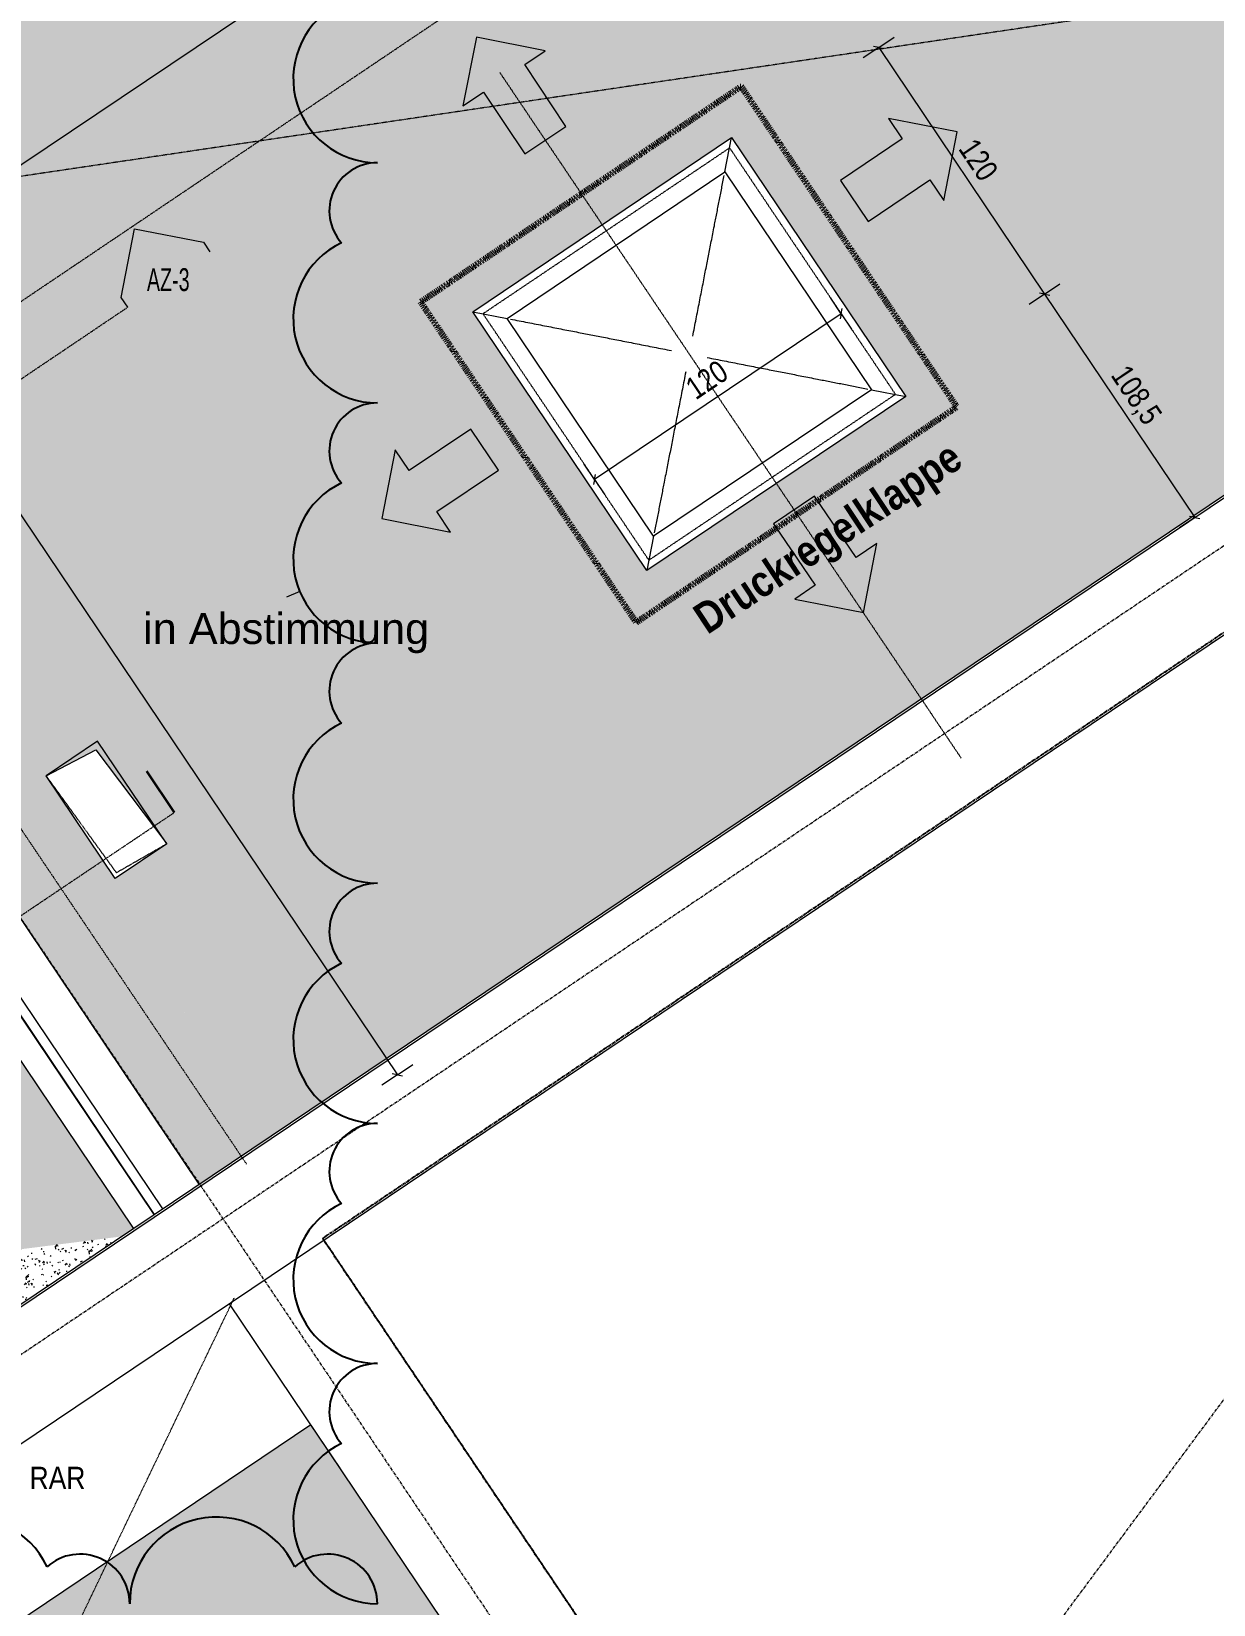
# Model space of a CAD drawing. Header units: centimetres. Extents: x -4512 to 25286, y -2765 to 13485.
# Drawn here: x 20163 to 20640, y 9664 to 10299 of the extents above; entities that cross this region are included whole.
import ezdxf

# ---------------------------------------------------------------- set-up
doc = ezdxf.new("R2010")
doc.units = ezdxf.units.CM
for name, pattern in [('_3D Schnittbereich_', [0.6, 0.4, -0.2]), ('_Referenzebene_', [0.6, 0.4, -0.1, 0, -0.1]), ('_Schnittlinie_', [0.6, 0.3, -0.1, 0.1, -0.1]), ('Brandabschnitt_Doppelgröße', [0.8, 0.2, -0.2, 0.2, -0.2]), ('DB_Strichlinie', [0.215, 0.15, -0.065]), ('Grundgrenze', [0.9, 0.4, -0.1, 0.1, -0.1, 0.1, -0.1]), ('Rasterlinie', [2.2225, 1.27, -0.3175, 0.3175, -0.3175]), ('Verdeckt', [0.3, 0.2, -0.1]), ('Verdeckt 0_5', [0.10584, 0.05292, -0.05292])]:
    doc.linetypes.add(name, pattern=pattern)
for name, color, linetype, lineweight in [('A-ANNO-DIMS', 7, 'Continuous', 5), ('A-ANNO-DIMS-50', 7, 'Continuous', 5), ('A-DETL-GENF', 7, 'Continuous', 9), ('A-FLOR', 7, 'Continuous', 9), ('A-FLOR-PATT', 7, 'Continuous', 9), ('A-GENM', 7, 'Continuous', 9), ('A-GLAZ', 7, 'Continuous', 9), ('A-WALL', 7, 'Continuous', 9), ('I-WALL', 7, 'Continuous', 9), ('S-GRID', 7, 'Continuous', 5), ('Text', 7, 'Continuous', 5)]:
    doc.layers.add(name, color=color, linetype=linetype, lineweight=lineweight)
for name, color, linetype, lineweight, true_color in [('A-DETL', 251, 'Continuous', 9, 0x4f4f4f), ('C-PROP-LINE', 96, 'Grundgrenze', 25, 0x008000), ('G-ANNO-REVC', 1, 'Continuous', 25, 0xff0000), ('G-ANNO-REVC-IDEN', 1, 'Continuous', 5, 0xff0000), ('G-ANNO-SYMB', 9, '_3D Schnittbereich_', 5, 0xc0c0c0)]:
    doc.layers.add(name, color=color, linetype=linetype, lineweight=lineweight, true_color=true_color)
doc.styles.add('Arial Narrow', font='ARIALN.TTF', dxfattribs={"width": 0.75, "height": 9.25})
doc.styles.add('Arial Unicode MS_3', font='ARIALUNI.ttf', dxfattribs={"width": 0.8, "height": 9})
doc.styles.add('Arial Unicode MS_5', font='ARIALUNI.ttf', dxfattribs={"height": 12.5})
doc.styles.add('Arial Unicode MS_B_1', font='', dxfattribs={"width": 0.85, "height": 12.5})
doc.styles.add('Arial_1', font='arial.ttf', dxfattribs={"width": 0.85, "height": 9})
doc.styles.get('Arial Unicode MS_B_1').set_extended_font_data('Arial Unicode MS', bold=True)
doc.dimstyles.new('M_1_100', dxfattribs={"dimscale": 30.48, "dimtxt": 9.052604, "dimasz": 0.098425, "dimexe": 0.246063, "dimexo": 0.0625, "dimgap": 0.032808, "dimtad": 1, "dimdec": 1, "dimrnd": 0.5, "dimdsep": 46, "dimtxsty": 'Arial Unicode MS_3', "dimblk1": 'OBLIQUE', "dimblk2": 'OBLIQUE', "dimsah": 1, "dimcen": 0.09, "dimazin": 0, "dimtfac": 1, "dimtdec": 4, "dimtix": 1, "dimtmove": 0, "dimatfit": 3, "dimfxl": 0.246063, "dimfxlon": 1, "dimtvp": 1, "dimtolj": 1, "dimtzin": 0, "dimlwd": 13, "dimlwe": 13, "dimarcsym": 2})

# ---------------------------------------------------------------- blocks, each defined once
blk = doc.blocks.new('062_HNP_Attikaverblechung - 062_Attikaverblechung-14013496-DD - FOK AF 300')
at = {"layer": 'A-GENM', "lineweight": 5}
for p, q in [((0, 0), (1424.75, 0)), ((1378.75, -46), (-31.61, -46))]:
    blk.add_line(p, q, dxfattribs=at)
blk = doc.blocks.new('062_HNP_Attikaverblechung - 062_Attikaverblechung-6400280-DD - FOK AF 300')
at = {"layer": 'A-GENM', "lineweight": 5}
for p, q in [((0.89, 0), (760, 0)), ((714, -46), (760, 0)), ((171.5, -46), (0.89, -46)), ((714, -46), (241.5, -46))]:
    blk.add_line(p, q, dxfattribs=at)
blk = doc.blocks.new('FE Dachkuppel rechteckig - 1200x1200-18193303-DD - FOK AF 300')
at = {"layer": 'A-GLAZ', "color": 9, "linetype": 'Verdeckt', "lineweight": 5, "true_color": 0xc0c0c0}
for p, q in [((-60, 60), (60, 60)), ((-60, -60), (-60, 60)), ((60, 60), (60, -60)), ((60, -60), (-60, -60))]:
    blk.add_line(p, q, dxfattribs=at)
blk = doc.blocks.new('HNP_DD_Symbol - DD_Symbol_S-17771973-DD - FOK AF 300')
at = {"layer": 'A-GENM', "linetype": 'DB_Strichlinie'}
for p, q in [((50, 0), (48.33, -23.33)), ((48.33, -23.33), (0, -25))]:
    blk.add_line(p, q, dxfattribs=at)
blk = doc.blocks.new('HNP_BD_Symbol - BD_Symbol-V70-DD - FOK AF 300')
at = {"layer": 'A-DETL-GENF', "true_color": 0xc0c0c0}
h = blk.add_hatch(color=9, dxfattribs=at)
h.paths.add_polyline_path([(0, 0), (0, -25), (2.5, -2.5), (3.63, -2.44)])
h.paths.add_polyline_path([(50, 0), (0, 0), (3.63, -2.44), (50, 0)])
at = {"layer": 'A-DETL-GENF'}
for p, q in [((50, 0), (0, 0)), ((0, 0), (0, -25)), ((0, -25), (2.5, -2.5)), ((2.5, -2.5), (50, 0))]:
    blk.add_line(p, q, dxfattribs=at)
at = {"layer": 'A-GENM'}
for p, q in [((0, 0), (0, -25)), ((50, 0), (0, 0)), ((50, 0), (50, -25)), ((50, -25), (0, -25))]:
    blk.add_line(p, q, dxfattribs=at)
blk = doc.blocks.new('Family - ___-5162724-DD - FOK AF 300')
at = {"layer": 'C-PROP-LINE', "linetype": '_Referenzebene_'}
for p, q in [((33603.47, 9811.62), (34088.77, 10138.06)), ((34027.66, 9181.01), (33603.47, 9811.62))]:
    blk.add_line(p, q, dxfattribs=at)
blk = doc.blocks.new('Pfeil Abluft - 40x50-9281110-DD - FOK AF 300')
at = {"layer": 'A-DETL-GENF', "true_color": 0xecec00}
blk.add_hatch(color=2, dxfattribs=at).paths.add_polyline_path([(28, 0), (8, 20), (8, 10), (-22, 10), (-22, -10), (8, -10), (8, -20), (25.88, -2.12)])
at = {"layer": 'A-DETL-GENF'}
for p, q in [((28, 0), (8, 20)), ((8, 20), (8, 10)), ((8, 10), (-22, 10)), ((-22, 10), (-22, -10)), ((8, -20), (28, 0)), ((-22, -10), (8, -10)), ((8, -10), (8, -20))]:
    blk.add_line(p, q, dxfattribs=at)
blk = doc.blocks.new('Pfeil Abluft - 40x50-9281164-DD - FOK AF 300')
at = {"layer": 'A-DETL-GENF', "true_color": 0xecec00}
blk.add_hatch(color=2, dxfattribs=at).paths.add_polyline_path([(8, 20), (8, 10), (-22, 10), (-22, -10), (8, -10), (8, -20), (28, 0), (12.02, 15.98)])
at = {"layer": 'A-DETL-GENF'}
for p, q in [((28, 0), (8, 20)), ((8, 20), (8, 10)), ((-22, 10), (-22, -10)), ((8, 10), (-22, 10)), ((8, -20), (28, 0)), ((-22, -10), (8, -10)), ((8, -10), (8, -20))]:
    blk.add_line(p, q, dxfattribs=at)
blk = doc.blocks.new('DIMBLOCK55-DD - FOK AF 300')
at = {"layer": 'A-ANNO-DIMS-50', "lineweight": 13}
for p, q in [((20489.45, 10185.12), (20485.26, 10191.34)), ((20489.45, 10185.12), (20489.86, 10187.2)), ((20489.45, 10185.12), (20389.88, 10118.14)), ((20489.45, 10185.12), (20489.04, 10183.04)), ((20489.45, 10185.12), (20493.63, 10178.9)), ((20389.88, 10118.14), (20385.69, 10124.36)), ((20389.88, 10118.14), (20389.47, 10116.06)), ((20389.88, 10118.14), (20390.29, 10120.22)), ((20389.88, 10118.14), (20394.06, 10111.92))]:
    blk.add_line(p, q, dxfattribs=at)
at = {"layer": 'A-ANNO-DIMS-50', "color": 0, "lineweight": 13, "insert": (20425.7, 10157.52), "char_height": 9, "width": 19.9157, "attachment_point": 1, "rotation": 33.92739, "line_spacing_factor": 1.117605, "style": 'Arial Unicode MS_3'}
blk.add_mtext('120', dxfattribs=at)
blk = doc.blocks.new('_Oblique')
at = {"color": 0, "linetype": 'ByBlock', "lineweight": -2}
blk.add_line((-0.5, -0.5), (0.5, 0.5), dxfattribs=at)
blk = doc.blocks.new('DIMBLOCK56-DD - FOK AF 300')
at = {"layer": 'A-ANNO-DIMS-50', "lineweight": 13}
for p, q in [((20504.6, 10292.58), (20510.82, 10296.77)), ((20504.6, 10292.58), (20498.37, 10288.4)), ((20504.6, 10292.58), (20502.51, 10292.99)), ((20504.6, 10292.58), (20571.57, 10193.01)), ((20504.6, 10292.58), (20506.68, 10292.17)), ((20571.57, 10193.01), (20565.35, 10188.83)), ((20571.57, 10193.01), (20569.49, 10193.42)), ((20571.57, 10193.01), (20577.8, 10197.2)), ((20571.57, 10193.01), (20573.65, 10192.6))]:
    blk.add_line(p, q, dxfattribs=at)
at = {"layer": 'A-ANNO-DIMS-50', "color": 0, "lineweight": 13, "insert": (20543.98, 10256.76), "char_height": 9, "width": 19.9157, "attachment_point": 1, "rotation": 303.92739, "line_spacing_factor": 1.117605, "style": 'Arial Unicode MS_3'}
blk.add_mtext('120', dxfattribs=at)
blk = doc.blocks.new('DIMBLOCK57-DD - FOK AF 300')
at = {"layer": 'A-ANNO-DIMS-50', "lineweight": 13}
for p, q in [((20571.57, 10193.01), (20565.35, 10188.83)), ((20571.57, 10193.01), (20569.49, 10193.42)), ((20571.57, 10193.01), (20577.8, 10197.2)), ((20571.57, 10193.01), (20632.22, 10102.85)), ((20571.57, 10193.01), (20573.65, 10192.6)), ((20632.22, 10102.85), (20626, 10098.66)), ((20632.22, 10102.85), (20630.14, 10103.25)), ((20632.22, 10102.85), (20638.45, 10107.03)), ((20632.22, 10102.85), (20634.3, 10102.44))]:
    blk.add_line(p, q, dxfattribs=at)
at = {"layer": 'A-ANNO-DIMS-50', "color": 0, "lineweight": 13, "insert": (20605.5, 10165.3), "char_height": 9, "width": 29.773, "attachment_point": 1, "rotation": 303.92739, "line_spacing_factor": 1.117605, "style": 'Arial Unicode MS_3'}
blk.add_mtext('108,5', dxfattribs=at)
blk = doc.blocks.new('DIMBLOCK58-DD - FOK AF 300')
at = {"layer": 'A-ANNO-DIMS-50', "lineweight": 13}
for p, q in [((20258.91, 10312.84), (20254.72, 10319.07)), ((20258.91, 10312.84), (20033.99, 10161.55)), ((20258.91, 10312.84), (20258.5, 10310.76)), ((20258.91, 10312.84), (20259.32, 10314.93)), ((20258.91, 10312.84), (20263.09, 10306.62)), ((20033.99, 10161.55), (20029.81, 10167.77)), ((20033.99, 10161.55), (20033.58, 10159.47)), ((20033.99, 10161.55), (20034.4, 10163.63)), ((20033.99, 10161.55), (20038.18, 10155.33))]:
    blk.add_line(p, q, dxfattribs=at)
at = {"layer": 'A-ANNO-DIMS-50', "color": 0, "lineweight": 13, "insert": (20132.49, 10243.09), "char_height": 9, "width": 19.9157, "attachment_point": 1, "rotation": 33.92739, "line_spacing_factor": 1.117605, "style": 'Arial Unicode MS_3'}
blk.add_mtext('271', dxfattribs=at)
blk = doc.blocks.new('DIMBLOCK63-DD - FOK AF 300')
at = {"layer": 'A-ANNO-DIMS-50', "lineweight": 13}
for p, q in [((19759.13, 10697), (19765.36, 10701.18)), ((19759.13, 10697), (19752.91, 10692.81)), ((19759.13, 10697), (19757.05, 10697.4)), ((19759.13, 10697), (20310.25, 9877.7)), ((19759.13, 10697), (19761.22, 10696.59)), ((20310.25, 9877.7), (20316.47, 9881.89)), ((20310.25, 9877.7), (20304.02, 9873.51)), ((20310.25, 9877.7), (20308.17, 9878.11)), ((20310.25, 9877.7), (20312.33, 9877.29))]:
    blk.add_line(p, q, dxfattribs=at)
at = {"layer": 'A-ANNO-DIMS-50', "color": 0, "lineweight": 13, "insert": (20038.29, 10304.72), "char_height": 9, "width": 29.773, "attachment_point": 1, "rotation": 303.92737, "line_spacing_factor": 1.117605, "style": 'Arial Unicode MS_3'}
blk.add_mtext('987,5', dxfattribs=at)
blk = doc.blocks.new('Schnitt - Detail-6677996-DD - FOK AF 300')
at = {"layer": 'G-ANNO-SYMB', "color": 7, "linetype": 'Continuous', "lineweight": 13}
for p, q in [((-0.4, 0.49375), (-0.8, 0.09375)), ((0, 0.09375), (-0.4, 0.49375)), ((-0.8, 0.09375), (-0.8, 0)), ((0, 0), (0, 0.09375))]:
    blk.add_line(p, q, dxfattribs=at)
blk = doc.blocks.new('Schnitt - Linie-14747745-DD - FOK AF 300')
at = {"layer": 'G-ANNO-SYMB', "color": 174, "linetype": 'Continuous', "lineweight": 35, "true_color": 0x000099}
blk.add_line((0, 0), (0, 0.4), dxfattribs=at)
blk = doc.blocks.new('Family - ___-19712340-DD - FOK AF 300')
at = {"layer": 'G-ANNO-REVC', "color": 5, "true_color": 0x0000ff}
for centre, radius, start, end in [((33625.54, 10280.02), 33.95, 115.20877, 270), ((33625.54, 10226.67), 19.4, 90, 221.81031), ((33625.54, 10183.02), 33.95, 115.20877, 270), ((33625.54, 10129.67), 19.4, 90, 221.81031), ((33625.54, 10086.02), 33.95, 115.20877, 270), ((33625.54, 10032.67), 19.4, 90, 221.81031), ((33625.54, 9989.02), 33.95, 115.20877, 270), ((33625.54, 9935.67), 19.4, 90, 221.81031), ((33625.54, 9892.02), 33.95, 115.20877, 270), ((33625.54, 9838.67), 19.4, 90, 221.81031), ((33625.54, 9795.02), 33.95, 115.20877, 270), ((33625.54, 9741.67), 19.4, 90, 221.81031), ((33625.54, 9698.02), 33.95, 115.20877, 270), ((33460.54, 9664.07), 35, 25.20877, 180), ((33560.54, 9664.07), 35, 25.20877, 180), ((33505.54, 9664.07), 20, 0, 131.81031), ((33605.54, 9664.07), 20, 0, 131.81031)]:
    blk.add_arc(centre, radius, start, end, dxfattribs=at)

msp = doc.modelspace()

# ---------------------------------------------------------------- hatches: boundary and pattern name
at = {"layer": 'A-FLOR-PATT', "lineweight": 5, "true_color": 0x787878}
h = msp.add_hatch(dxfattribs=at)
h.set_pattern_fill('FP_115', color=8, style=0, pattern_type=2)
h.set_pattern_definition([(50.034, (-13286.197, -22.97), (9.1029153, -0.788207), [0.95248, -10.477]), (355.049, (-13286.197, -22.97), (-1.7604917, 9.548564), [0.76138, -8.375]), (100.448, (-13285.438, -23.036), (7.3422242, 8.7596983), [0.80913, -8.9]), (46.222, (-13286.197, -20.431), (13.5441916, -2.0896278), [1.429, -15.716]), (96.633, (-13285.068, -20.605), (11.86151, 12.3789743), [1.214, -13.352]), (351.231, (-13286.197, -20.431), (11.861746, 12.378354), [1.142, -12.562]), (21.054, (-13284.928, -21.064), (7.5748513, -5.10559), [0.95215, -10.474]), (326.024, (-13284.928, -21.064), (3.0879745, 9.209646), [0.76123, -8.373]), (71.465, (-13284.296, -21.49), (10.6627942, 4.1043643), [0.80946, -8.904]), (37.545, (-13286.1967, -22.97), (0.1544119, 4.22651274), [0.41905, -7.86, 0.41905, -8.089, -8.413]), (37.545, (-13286.1967, -22.97), (0.1544119, 4.22651274), [-16.787, 0.41905, -7.994]), (7.555, (-13286.1967, -22.97), (3.3382225, 5.01039703), [0.41884, -4.43, 0.41884, -7.666, -3.205]), (7.555, (-13286.1967, -22.97), (3.3382225, 5.01039703), [-12.933, 0.41884, -2.786]), (327.525, (-13289.0267, -22.973), (6.7748132, -0.28046915), [0.41867, -2.753, 0.41867, -9.477, -13.131]), (327.525, (-13289.0267, -22.973), (6.7748132, -0.28046915), [-13.068, 0.41867, -12.712]), (317.515, (-13290.296, -22.974), (7.4011365, 1.2777653), [0.41869, -3.705, 0.41869, -6.153, -9.325]), (317.515, (-13290.296, -22.974), (7.4011365, 1.2777653), [-10.696, 0.41869, -8.907])])
h.paths.add_polyline_path([(20233.835, 9835.942), (20239.234, 9839.573), (20316.635, 10099.834), (20303.953, 10102.325), (20309.404, 10130.079), (20314.98, 10121.778), (20325.203, 10128.645), (20341.757, 10184.305), (20340.666, 10185.927), (20342.632, 10187.25), (20361.34, 10250.154), (20345.022, 10274.59), (20336.706, 10269.037), (20342.231, 10296.776), (20369.971, 10291.251), (20361.654, 10285.697), (20368.75, 10275.071), (20441.572, 10519.933), (20141.236, 10475.42), (20213.514, 9976.277), (20217.112, 9970.928), (20214.539, 9969.198), (20232.909, 9842.341)])
h = msp.add_hatch(dxfattribs=at)
h.set_pattern_fill('FP_113', color=8, style=0, pattern_type=2)
h.set_pattern_definition([(50.008, (-13316.602, -6.496), (9.1076728, -0.7940189), [0.9525, -10.477]), (355.019, (-13316.602, -6.496), (-1.7613824, 9.5510016), [0.76185, -8.38]), (100.452, (-13315.843, -6.562), (7.346272, 8.7570028), [0.80932, -8.903]), (46.194, (-13316.602, -3.956), (13.5516817, -2.0974836), [1.429, -15.716]), (96.636, (-13315.473, -4.131), (11.8676304, 12.3733356), [1.214, -13.354]), (351.203, (-13316.602, -3.956), (11.8679466, 12.373544), [1.143, -12.57]), (21.017, (-13315.333, -4.591), (7.5797377, -5.1094783), [0.95244, -10.477]), (326.013, (-13315.333, -4.591), (3.0897426, 9.209053), [0.76175, -8.379]), (71.454, (-13314.701, -5.016), (10.6689523, 4.0994606), [0.80945, -8.904]), (37.512, (-13316.6017, -6.496), (0.15483508, 4.22740063), [0.4191, -7.861, 0.4191, -8.09, -8.414]), (37.512, (-13316.6017, -6.496), (0.15483508, 4.22740063), [-16.789, 0.4191, -7.995]), (7.519, (-13316.6017, -6.496), (3.3402477, 5.0091591), [0.41905, -4.432, 0.41905, -7.67, -3.206]), (7.519, (-13316.6017, -6.496), (3.3402477, 5.0091591), [-12.94, 0.41905, -2.787]), (327.513, (-13319.4337, -6.497), (6.77812838, -0.2840365), [0.41897, -2.755, 0.41897, -9.484, -13.14]), (327.513, (-13319.4337, -6.497), (6.77812838, -0.2840365), [-13.077, 0.41897, -12.721]), (317.51, (-13320.704, -6.497), (7.404935, 1.2737421), [0.41896, -3.707, 0.41896, -6.157, -9.331]), (317.51, (-13320.704, -6.497), (7.404935, 1.2737421), [-10.703, 0.41896, -8.912])])
h.paths.add_polyline_path([(20239.234, 9839.573), (20264.193, 9856.362), (20477.024, 10078.332), (20462.185, 10100.232), (20478.742, 10111.451), (20491.179, 10093.095), (20711.168, 10322.53), (20441.572, 10519.933), (20368.75, 10275.071), (20378.315, 10260.749), (20361.682, 10249.642), (20361.34, 10250.154), (20342.632, 10187.25), (20445.214, 10256.253), (20515.54, 10151.705), (20410.992, 10081.379), (20341.757, 10184.305), (20325.203, 10128.645), (20339.883, 10138.505), (20351.035, 10121.902), (20326.131, 10105.175), (20331.707, 10096.874), (20316.635, 10099.834), (20243.661, 9854.46)])
h.paths.add_polyline_path([(20500.4, 10222.375), (20489.226, 10238.963), (20514.107, 10255.724), (20508.52, 10264.018), (20536.281, 10258.605), (20530.868, 10230.843), (20525.281, 10239.137), (20501.661, 10223.225)])
h = msp.add_hatch(dxfattribs=at)
h.set_pattern_fill('FP_114', color=8, style=0, pattern_type=2)
h.set_pattern_definition([(49.977, (-13307.604, 30.106), (9.1081303, -0.8009984), [0.95192, -10.471]), (354.972, (-13307.604, 30.106), (-1.7618668, 9.5491598), [0.76193, -8.381]), (100.454, (-13306.845, 30.039), (7.3456325, 8.7480458), [0.80918, -8.901]), (46.159, (-13307.604, 32.645), (13.551869, -2.1085607), [1.428, -15.707]), (96.638, (-13306.475, 32.469), (11.8689324, 12.3588504), [1.214, -13.351]), (351.158, (-13307.604, 32.645), (11.86868, 12.358532), [1.143, -12.572]), (20.967, (-13306.335, 32.009), (7.5799449, -5.1143018), [0.95216, -10.474]), (325.989, (-13306.335, 32.009), (3.0894148, 9.2033437), [0.76199, -8.382]), (71.442, (-13305.703, 31.583), (10.6691606, 4.0890055), [0.809, -8.899]), (37.471, (-13307.6037, 30.106), (0.1540771, 4.22564897), [0.41888, -7.857, 0.41888, -8.086, -8.409]), (37.471, (-13307.6037, 30.106), (0.1540771, 4.22564897), [-16.781, 0.41888, -7.99]), (7.468, (-13307.6037, 30.106), (3.34086904, 5.0046725), [0.41901, -4.431, 0.41901, -7.669, -3.206]), (7.468, (-13307.6037, 30.106), (3.34086904, 5.0046725), [-12.939, 0.41901, -2.787]), (327.488, (-13310.4357, 30.108), (6.7786154, -0.2897555), [0.4191, -2.756, 0.4191, -9.487, -13.144]), (327.488, (-13310.4357, 30.108), (6.7786154, -0.2897555), [-13.081, 0.4191, -12.725]), (317.494, (-13311.706, 30.108), (7.405475, 1.2674356), [0.41908, -3.708, 0.41908, -6.159, -9.334]), (317.494, (-13311.706, 30.108), (7.405475, 1.2674356), [-10.706, 0.41908, -8.915])])
h.paths.add_polyline_path([(20230.286, 9833.554), (20233.835, 9835.942), (20214.539, 9969.198), (20196.368, 9956.975), (20168.461, 9998.462), (20189.205, 10012.416), (20213.514, 9976.277), (20141.236, 10475.42), (19862.912, 10415.882), (20116.76, 10038.505), (20100.165, 10027.342), (19841.84, 10411.375), (19841.638, 10411.328), (20222.997, 9844.391)])
h = msp.add_hatch(dxfattribs=at)
h.set_pattern_fill('FP_116', color=8, style=0, pattern_type=2)
h.set_pattern_definition([(50, (-13323.377, 0), (9.1090939, -0.7965761), [0.9525, -10.478]), (355, (-13323.377, 0), (-1.7621127, 9.55293), [0.762, -8.382]), (100.451, (-13322.618, -0.066), (7.3475896, 8.7560726), [0.8095, -8.905]), (46.184, (-13323.377, 2.54), (13.55348, -2.1019258), [1.429, -15.716]), (96.636, (-13322.248, 2.365), (11.869848, 12.37158), [1.214, -13.357]), (351.184, (-13323.377, 2.54), (11.870226, 12.3709024), [1.143, -12.573]), (21, (-13322.107, 1.905), (7.5808053, -5.1128775), [0.9525, -10.478]), (326, (-13322.107, 1.905), (3.090174, 9.20947), [0.762, -8.382]), (71.451, (-13321.475, 1.479), (10.6713749, 4.0960515), [0.8095, -8.905]), (37.5, (-13323.3767, 0), (0.15431835, 4.2275527), [0.4191, -7.861, 0.4191, -8.09, -8.414]), (37.5, (-13323.3767, 0), (0.15431835, 4.2275527), [-16.789, 0.4191, -7.995]), (7.5, (-13323.3767, 0), (3.34078667, 5.0089121), [0.4191, -4.432, 0.4191, -7.671, -3.207]), (7.5, (-13323.3767, 0), (3.34078667, 5.0089121), [-12.941, 0.4191, -2.788]), (327.5, (-13326.2087, 0), (6.77975054, -0.286649), [0.4191, -2.756, 0.4191, -9.487, -13.145]), (327.5, (-13326.2087, 0), (6.77975054, -0.286649), [-13.081, 0.4191, -12.725]), (317.5, (-13327.479, 0), (7.4066317, 1.2710985), [0.4191, -3.708, 0.4191, -6.159, -9.334]), (317.5, (-13327.479, 0), (7.4066317, 1.2710985), [-10.706, 0.4191, -8.915])])
h.paths.add_polyline_path([(20264.193, 9856.362), (20766.72, 10194.356), (20767.221, 10193.985), (20767.126, 10330.824), (20743.294, 10298.699), (20711.168, 10322.53), (20491.179, 10093.095), (20495.57, 10086.615), (20503.849, 10092.224), (20498.51, 10064.448), (20470.734, 10069.787), (20479.013, 10075.396), (20477.024, 10078.332), (20287.792, 9880.975)])
h = msp.add_hatch(dxfattribs=at)
h.set_pattern_fill('FP_124', color=8, style=0, pattern_type=2)
h.set_pattern_definition([(49.994, (-13317.443, 9.661), (9.1083676, -0.798296), [0.95234, -10.476]), (354.992, (-13317.443, 9.661), (-1.7618623, 9.552267), [0.76197, -8.382]), (100.452, (-13316.684, 9.595), (7.3468162, 8.7540526), [0.80942, -8.904]), (46.178, (-13317.443, 12.201), (13.55326, -2.103345), [1.429, -15.714]), (96.636, (-13316.314, 12.026), (11.869317, 12.3674913), [1.214, -13.355]), (351.176, (-13317.443, 12.201), (11.86967, 12.3675753), [1.143, -12.573]), (20.991, (-13316.174, 11.566), (7.580002, -5.1140682), [0.95239, -10.476]), (325.996, (-13316.174, 11.566), (3.0896984, 9.2075963), [0.762, -8.382]), (71.449, (-13315.542, 11.14), (10.6699335, 4.094101), [0.80937, -8.903]), (37.492, (-13317.4427, 9.661), (0.15411518, 4.22692246), [0.41904, -7.86, 0.41904, -8.089, -8.412]), (37.492, (-13317.4427, 9.661), (0.15411518, 4.22692246), [-16.787, 0.41904, -7.993]), (7.491, (-13317.4427, 9.661), (3.34058196, 5.0082569), [0.41907, -4.432, 0.41907, -7.67, -3.207]), (7.491, (-13317.4427, 9.661), (3.34058196, 5.0082569), [-12.94, 0.41907, -2.787]), (327.496, (-13320.2747, 9.662), (6.77919315, -0.28796566), [0.4191, -2.756, 0.4191, -9.487, -13.144]), (327.496, (-13320.2747, 9.662), (6.77919315, -0.28796566), [-13.081, 0.4191, -12.725]), (317.497, (-13321.545, 9.662), (7.4060226, 1.2699735), [0.4191, -3.708, 0.4191, -6.159, -9.334]), (317.497, (-13321.545, 9.662), (7.4060226, 1.2699735), [-10.706, 0.4191, -8.915])])
h.paths.add_polyline_path([(20110.475, 9801.154), (20198.835, 9812.398), (20203.75, 9815.704), (20076.776, 10004.467), (20110.46, 9801.248)])
at = {"layer": 'A-FLOR-PATT', "lineweight": 5, "true_color": 0xeef1d8}
h = msp.add_hatch(color=254, dxfattribs=at)
h.paths.add_polyline_path([(18814.643, 8326.17), (19047.446, 8483.022), (18649.232, 9072.476), (18686.272, 9097.641), (18680.773, 9105.781), (19119.329, 9402.076), (19124.062, 9395.073), (19234.223, 9469.916), (19402.238, 9220.14), (19536.25, 9310.285), (19198.682, 9812.123), (18246.112, 9171.362), (18814.486, 8326.403)])
h.paths.add_polyline_path([(20242.081, 9286.176), (20473.46, 9441.732), (20376.71, 9585.558), (20331.486, 9555.153), (20292.425, 9613.225), (20337.642, 9643.642), (20275.322, 9736.281), (20043.389, 9580.267), (20242.08, 9286.176)])
at = {"layer": 'A-FLOR-PATT', "lineweight": 5, "true_color": 0x787878}
h = msp.add_hatch(dxfattribs=at)
h.set_pattern_fill('FP_127', color=8, style=0, pattern_type=2)
h.set_pattern_definition([(49.987, (-13317.694, 16.054), (9.108913, -0.7986429), [0.95222, -10.474]), (354.989, (-13317.694, 16.054), (-1.762533, 9.5504543), [0.76198, -8.382]), (100.454, (-13316.935, 15.988), (7.347055, 8.7513589), [0.80929, -8.902]), (46.171, (-13317.694, 18.594), (13.5536953, -2.1042795), [1.428, -15.712]), (96.637, (-13316.564, 18.418), (11.869448, 12.3647186), [1.214, -13.353]), (351.175, (-13317.694, 18.594), (11.869579, 12.365392), [1.143, -12.573]), (20.984, (-13316.424, 17.959), (7.5808865, -5.1133444), [0.95236, -10.476]), (325.999, (-13316.424, 17.959), (3.090315, 9.2058106), [0.76198, -8.382]), (71.446, (-13315.792, 17.532), (10.6707777, 4.0922762), [0.80923, -8.901]), (37.485, (-13317.6937, 16.054), (0.1546316, 4.2269036), [0.419, -7.859, 0.419, -8.088, -8.412]), (37.485, (-13317.6937, 16.054), (0.1546316, 4.2269036), [-16.785, 0.419, -7.993]), (7.486, (-13317.6937, 16.054), (3.3411493, 5.0069739), [0.41907, -4.432, 0.41907, -7.67, -3.207]), (7.486, (-13317.6937, 16.054), (3.3411493, 5.0069739), [-12.94, 0.41907, -2.787]), (327.498, (-13320.5257, 16.055), (6.7792032, -0.28772902), [0.41909, -2.756, 0.41909, -9.487, -13.144]), (327.498, (-13320.5257, 16.055), (6.7792032, -0.28772902), [-13.081, 0.41909, -12.725]), (317.501, (-13321.796, 16.055), (7.4059957, 1.2690776), [0.41908, -3.708, 0.41908, -6.159, -9.334]), (317.501, (-13321.796, 16.055), (7.4059957, 1.2690776), [-10.706, 0.41908, -8.915])])
h.paths.add_polyline_path([(20132.794, 9767.974), (20198.835, 9812.398), (20110.475, 9801.154), (20132.753, 9768.035)])

# ---------------------------------------------------------------- linework, layer by layer
at = {"layer": 'A-DETL', "color": 7, "linetype": 'Verdeckt 0_5', "lineweight": 5}
for p, q in [((19705.975, 10649.187), (20249.304, 9841.655)), ((20711.168, 10322.53), (20057.858, 10225.703)), ((20711.168, 10322.53), (20366.394, 10271.431)), ((19929.532, 9130.49), (20244.414, 9787.619))]:
    msp.add_line(p, q, dxfattribs=at)
at = {"layer": 'A-DETL', "color": 6, "linetype": 'Verdeckt', "lineweight": 5, "true_color": 0xff00ff}
msp.add_line((20351.58, 10282.576), (20537.93, 10005.545), dxfattribs=at)
at = {"layer": 'A-DETL', "color": 20, "linetype": 'Brandabschnitt_Doppelgröße', "lineweight": 100, "true_color": 0xfd4102}
for p, q in [((20319.603, 10189.837), (20449.043, 10276.907)), ((20449.043, 10276.907), (20536.113, 10147.466)), ((20319.603, 10189.837), (20406.673, 10060.396)), ((20406.673, 10060.396), (20536.113, 10147.466))]:
    msp.add_line(p, q, dxfattribs=at)
at = {"layer": 'A-FLOR', "color": 254, "lineweight": 5, "true_color": 0xcfcfcf}
for p, q in [((20230.286, 9833.554), (20100.005, 10027.234)), ((20196.368, 9956.975), (20168.461, 9998.462)), ((20217.112, 9970.929), (20196.368, 9956.975)), ((20275.322, 9736.281), (20043.389, 9580.267)), ((20287.117, 9718.754), (20275.322, 9736.281))]:
    msp.add_line(p, q, dxfattribs=at)
at = {"layer": 'A-FLOR'}
msp.add_line((20085.133, 10017.23), (20215.414, 9823.55), dxfattribs=at)
at = {"layer": 'A-GLAZ'}
for p, q in [((20340.666, 10185.927), (20445.214, 10256.253)), ((20442.498, 10242.374), (20445.214, 10256.253)), ((20445.214, 10256.253), (20515.54, 10151.705)), ((20354.545, 10183.211), (20442.498, 10242.374)), ((20442.498, 10242.374), (20501.661, 10154.421)), ((20410.992, 10081.379), (20340.666, 10185.927)), ((20340.666, 10185.927), (20354.545, 10183.211)), ((20413.708, 10095.258), (20354.545, 10183.211)), ((20501.661, 10154.421), (20413.708, 10095.258)), ((20501.661, 10154.421), (20515.54, 10151.705)), ((20515.54, 10151.705), (20410.992, 10081.379)), ((20413.708, 10095.258), (20410.992, 10081.379))]:
    msp.add_line(p, q, dxfattribs=at)
for points, knots in [([(20435.871, 10208.51), (20436.241, 10210.372), (20436.804, 10213.288), (20437.611, 10217.405), (20438.183, 10220.324), (20438.712, 10223.038), (20439.203, 10225.526), (20439.692, 10228.045), (20440.193, 10230.598), (20440.699, 10233.175), (20441.369, 10236.629), (20441.88, 10239.241), (20442.226, 10240.986)], [0, 0, 0, 0, 0.2, 0.3, 0.4, 0.475, 0.55, 0.625, 0.7, 0.775, 0.85, 1, 1, 1, 1]), ([(20429.515, 10176.033), (20429.977, 10178.36), (20430.649, 10181.837), (20431.549, 10186.425), (20432.435, 10190.954), (20433.299, 10195.369), (20434.129, 10199.615), (20434.937, 10203.732), (20435.5, 10206.648), (20435.871, 10208.51)], [0, 0, 0, 0, 0.2, 0.3, 0.4, 0.6, 0.7, 0.8, 1, 1, 1, 1]), ([(20355.933, 10182.94), (20358.26, 10182.477), (20361.737, 10181.805), (20366.324, 10180.906), (20369.721, 10180.241), (20373.061, 10179.588), (20376.33, 10178.948), (20379.514, 10178.325), (20383.631, 10177.518), (20386.547, 10176.954), (20388.409, 10176.584)], [-1, -1, -1, -1, -0.8, -0.7, -0.6, -0.5, -0.4, -0.3, -0.2, 0, 0, 0, 0]), ([(20388.409, 10176.584), (20390.271, 10176.214), (20393.187, 10175.65), (20397.304, 10174.843), (20401.55, 10174.013), (20405.965, 10173.148), (20410.494, 10172.262), (20415.082, 10171.363), (20418.558, 10170.691), (20420.886, 10170.228)], [-1, -1, -1, -1, -0.8, -0.7, -0.6, -0.4, -0.3, -0.2, 0, 0, 0, 0]), ([(20435.32, 10167.404), (20437.647, 10166.942), (20441.124, 10166.269), (20445.712, 10165.37), (20450.241, 10164.484), (20454.656, 10163.62), (20458.901, 10162.789), (20463.018, 10161.982), (20465.934, 10161.418), (20467.796, 10161.048)], [0, 0, 0, 0, 0.2, 0.3, 0.4, 0.6, 0.7, 0.8, 1, 1, 1, 1]), ([(20426.69, 10161.599), (20426.228, 10159.272), (20425.556, 10155.795), (20424.656, 10151.207), (20423.771, 10146.678), (20422.906, 10142.263), (20422.076, 10138.018), (20421.268, 10133.9), (20420.705, 10130.985), (20420.335, 10129.123)], [0, 0, 0, 0, 0.2, 0.3, 0.4, 0.6, 0.7, 0.8, 1, 1, 1, 1]), ([(20467.796, 10161.048), (20469.658, 10160.678), (20472.574, 10160.115), (20476.691, 10159.307), (20479.61, 10158.736), (20482.324, 10158.207), (20484.813, 10157.716), (20487.331, 10157.227), (20489.884, 10156.726), (20492.462, 10156.219), (20495.916, 10155.55), (20498.527, 10155.039), (20500.273, 10154.693)], [0, 0, 0, 0, 0.2, 0.3, 0.4, 0.475, 0.55, 0.625, 0.7, 0.775, 0.85, 1, 1, 1, 1]), ([(20420.335, 10129.123), (20419.965, 10127.26), (20419.401, 10124.345), (20418.594, 10120.228), (20418.022, 10117.308), (20417.493, 10114.595), (20417.003, 10112.106), (20416.514, 10109.588), (20416.012, 10107.035), (20415.506, 10104.457), (20414.836, 10101.003), (20414.326, 10098.391), (20413.979, 10096.646)], [0, 0, 0, 0, 0.2, 0.3, 0.4, 0.475, 0.55, 0.625, 0.7, 0.775, 0.85, 1, 1, 1, 1])]:
    msp.add_open_spline(points, degree=3, knots=knots, dxfattribs=at)
at = {"layer": 'A-WALL'}
msp.add_line((20280.606, 9810.888), (20704.28, 9181.011), dxfattribs=at)
at = {"layer": 'G-ANNO-REVC-IDEN', "color": 5, "true_color": 0x0000ff}
msp.add_line((20270.879, 10072.835), (20265.466, 10070.554), dxfattribs=at)
at = {"layer": 'G-ANNO-SYMB', "color": 174, "linetype": '_Schnittlinie_', "lineweight": 13, "true_color": 0x000099}
for p, q in [((18385.304, 8995.656), (20607.262, 10492.507)), ((19619.062, 9795.443), (20201.353, 10187.711)), ((19837.429, 9726.163), (20220.277, 9983.69))]:
    msp.add_line(p, q, dxfattribs=at)
at = {"layer": 'I-WALL'}
for p, q in [((19595.974, 9406.874), (20766.693, 10194.377)), ((20212.047, 9821.285), (20081.766, 10014.965)), ((20081.766, 10014.965), (20212.047, 9821.285)), ((20085.085, 10017.197), (20215.366, 9823.518)), ((20203.75, 9815.704), (20073.469, 10009.384))]:
    msp.add_line(p, q, dxfattribs=at)
at = {"layer": 'S-GRID', "linetype": 'Rasterlinie'}
for p, q in [((20425.871, 9452.486), (23103.129, 13061.419)), ((18899.566, 11811.978), (20876.995, 8872.286)), ((20745.34, 10159.525), (18274.337, 8497.365))]:
    msp.add_line(p, q, dxfattribs=at)

# ---------------------------------------------------------------- block references
at = {"layer": 'A-DETL-GENF'}
for name, p, rotation in [('Pfeil Abluft - 40x50-9281164-DD - FOK AF 300', (20357.781, 10273.491), 123.734530695075), ('Pfeil Abluft - 40x50-9281110-DD - FOK AF 300', (20513.059, 10242.961), 33.96668594302101), ('Pfeil Abluft - 40x50-9281164-DD - FOK AF 300', (20327.196, 10117.937), 213.88809446353), ('Pfeil Abluft - 40x50-9281110-DD - FOK AF 300', (20482.804, 10087.628), 304.1202497114768)]:
    msp.add_blockref(name, p, dxfattribs=dict(at, rotation=rotation))
at = {"layer": 'A-GENM'}
for name, p, rotation in [('062_HNP_Attikaverblechung - 062_Attikaverblechung-14013496-DD - FOK AF 300', (20766.155, 10137.5), 213.9273521158906), ('HNP_DD_Symbol - DD_Symbol_S-17771973-DD - FOK AF 300', (20189.205, 10012.416), 303.9273521158866), ('HNP_BD_Symbol - BD_Symbol-V70-DD - FOK AF 300', (20189.205, 10012.416), 303.9273521158866), ('062_HNP_Attikaverblechung - 062_Attikaverblechung-6400280-DD - FOK AF 300', (20280.093, 9811.618), 303.927352115891)]:
    msp.add_blockref(name, p, dxfattribs=dict(at, rotation=rotation))
at = {"layer": 'A-GLAZ', "color": 9, "linetype": 'Verdeckt', "lineweight": 5, "true_color": 0xc0c0c0, "rotation": 33.92739020327603}
msp.add_blockref('FE Dachkuppel rechteckig - 1200x1200-18193303-DD - FOK AF 300', (20428.103, 10168.816), dxfattribs=at)
at = {"layer": 'C-PROP-LINE', "linetype": '_Referenzebene_'}
msp.add_blockref('Family - ___-5162724-DD - FOK AF 300', (-13323.377, 0), dxfattribs=at)
at = {"layer": 'G-ANNO-REVC', "color": 5, "true_color": 0x0000ff}
msp.add_blockref('Family - ___-19712340-DD - FOK AF 300', (-13323.377, 0), dxfattribs=at)
at = {"layer": 'G-ANNO-SYMB', "color": 7, "linetype": 'Continuous', "lineweight": 13, "extrusion": (0, 0, -1), "xscale": 49.99999999999998, "yscale": 49.99999999999998, "zscale": 49.99999999999998, "rotation": 326.033314056979}
msp.add_blockref('Schnitt - Detail-6677996-DD - FOK AF 300', (-20201.353, 10187.711), dxfattribs=at)
at = {"layer": 'G-ANNO-SYMB', "color": 174, "linetype": 'Continuous', "lineweight": 13, "true_color": 0x000099, "extrusion": (0, 0, -1), "xscale": 49.99999999999998, "yscale": 49.99999999999998, "zscale": 49.99999999999998, "rotation": 326.0728116578635}
msp.add_blockref('Schnitt - Linie-14747745-DD - FOK AF 300', (-20220.277, 9983.69), dxfattribs=at)

# ---------------------------------------------------------------- texts
at = {"layer": 'G-ANNO-REVC-IDEN', "color": 5, "true_color": 0x0000ff, "insert": (20207.591, 10064.203), "char_height": 12.5, "width": 139.89447, "attachment_point": 1, "style": 'Arial Unicode MS_5'}
msp.add_mtext('in Abstimmung', dxfattribs=at)
at = {"layer": 'G-ANNO-SYMB', "color": 7, "linetype": 'Continuous', "insert": (20209.128, 10203.498), "char_height": 9.25, "width": 21.34493, "attachment_point": 1, "style": 'Arial Narrow'}
msp.add_mtext('AZ-3', dxfattribs=at)
at = {"layer": 'Text', "color": 1, "true_color": 0xff0000, "insert": (20428.545, 10065.741), "char_height": 12.5, "width": 145.48624, "attachment_point": 1, "rotation": 33.403434, "style": 'Arial Unicode MS_B_1'}
msp.add_mtext('Druckregelklappe', dxfattribs=at)
at = {"layer": 'Text', "insert": (20161.738, 9719.374), "char_height": 9, "width": 26.91666, "attachment_point": 1, "style": 'Arial_1'}
msp.add_mtext('RAR', dxfattribs=at)

# ---------------------------------------------------------------- dimensions: what is measured, and where the dimension line sits
at = {"layer": 'A-ANNO-DIMS', "lineweight": 13}
for base, p1, p2, angle, override, picture, middle in [((20310.247, 9877.7), (19752.911, 10692.811), (20316.471, 9881.886), 303.927374, {"dimpost": '<>', "dimfxl": 987.521775}, 'DIMBLOCK63-DD - FOK AF 300', (20039.336, 10290.473)), ((20033.992, 10161.551), (20263.094, 10306.621), (20038.178, 10155.328), 33.92739, {"dimpost": '<>', "dimfxl": 271.067067}, 'DIMBLOCK58-DD - FOK AF 300', (20143.368, 10241.779)), ((20571.572, 10193.012), (20498.372, 10288.395), (20565.349, 10188.826), 303.92739, {"dimpost": '<>', "dimfxl": 120}, 'DIMBLOCK56-DD - FOK AF 300', (20542.729, 10245.921)), ((20632.223, 10102.848), (20565.349, 10188.826), (20638.446, 10107.034), 303.92739, {"dimpost": '<>', "dimfxl": 109.695687}, 'DIMBLOCK57-DD - FOK AF 300', (20606.543, 10151.054)), ((20389.878, 10118.142), (20493.634, 10178.895), (20394.064, 10111.918), 33.92739, {"dimpost": '<>', "dimfxl": 120}, 'DIMBLOCK55-DD - FOK AF 300', (20436.539, 10156.275))]:
    dim = msp.add_linear_dim(base=base, p1=p1, p2=p2, angle=angle, dimstyle='M_1_100', override=override, dxfattribs=at)
    dim.commit()
    dim.dimension.update_dxf_attribs({"geometry": picture, "text_midpoint": middle})

doc.saveas('drawing.dxf')
